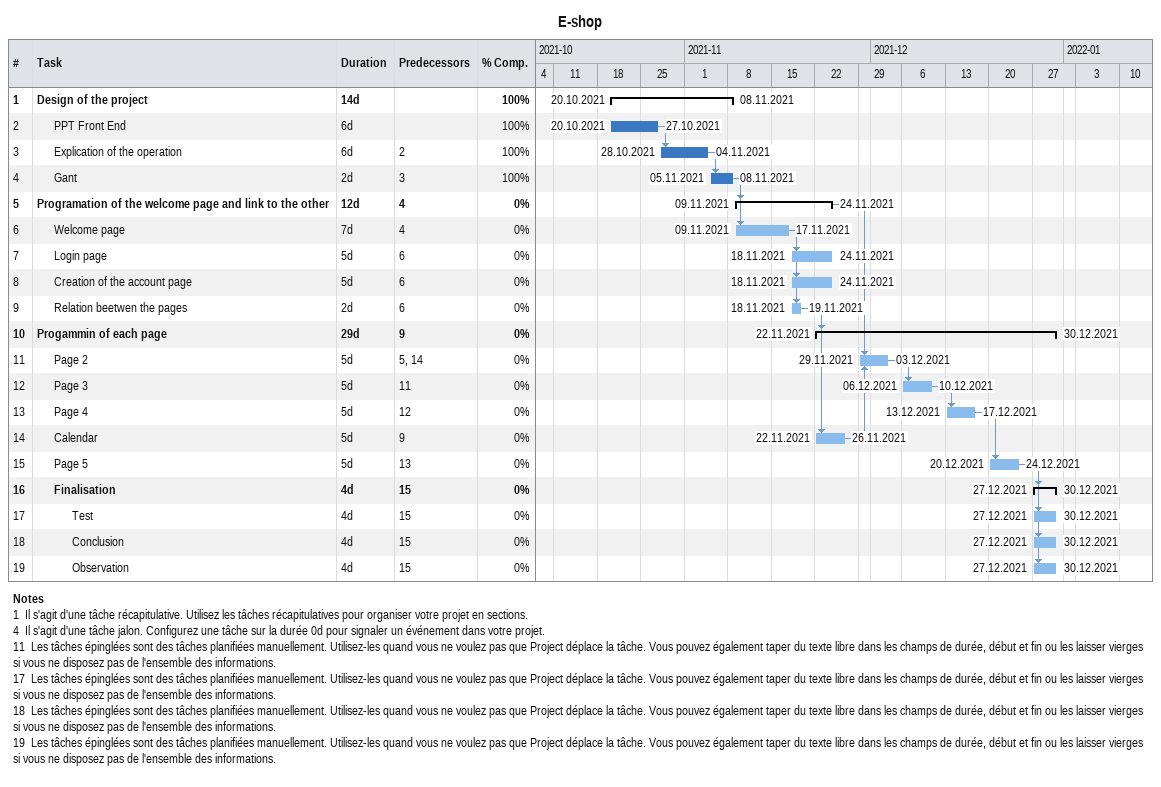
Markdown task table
E-shop

| ID | Level | Task | Duration | Start | Finish | Predecessors | % complete |
|---|---|---|---|---|---|---|---|
| 1 | 1 | **Design of the project** | 14d | 2021-10-20 | 2021-11-08 |  | 100 |
| 2 | 2 | PPT Front End | 6d | 2021-10-20 | 2021-10-27 |  | 100 |
| 3 | 2 | Explication of the operation | 6d | 2021-10-28 | 2021-11-04 | 2 | 100 |
| 4 | 2 | Gant | 2d | 2021-11-05 | 2021-11-08 | 3 | 100 |
| 5 | 1 | **Programation of the welcome page and link to the other** | 12d | 2021-11-09 | 2021-11-24 | 4 | 0 |
| 6 | 2 | Welcome page | 7d | 2021-11-09 | 2021-11-17 | 4 | 0 |
| 7 | 2 | Login page | 5d | 2021-11-18 | 2021-11-24 | 6 | 0 |
| 8 | 2 | Creation of the account page | 5d | 2021-11-18 | 2021-11-24 | 6 | 0 |
| 9 | 2 | Relation beetwen the pages | 2d | 2021-11-18 | 2021-11-19 | 6 | 0 |
| 10 | 1 | **Progammin of each page** | 29d | 2021-11-22 | 2021-12-30 | 9 | 0 |
| 11 | 2 | Page 2 | 5d | 2021-11-29 | 2021-12-03 | 5, 14 | 0 |
| 12 | 2 | Page 3 | 5d | 2021-12-06 | 2021-12-10 | 11 | 0 |
| 13 | 2 | Page 4 | 5d | 2021-12-13 | 2021-12-17 | 12 | 0 |
| 14 | 2 | Calendar | 5d | 2021-11-22 | 2021-11-26 | 9 | 0 |
| 15 | 2 | Page 5 | 5d | 2021-12-20 | 2021-12-24 | 13 | 0 |
| 16 | 2 | **Finalisation** | 4d | 2021-12-27 | 2021-12-30 | 15 | 0 |
| 17 | 3 | Test | 4d | 2021-12-27 | 2021-12-30 | 15 | 0 |
| 18 | 3 | Conclusion | 4d | 2021-12-27 | 2021-12-30 | 15 | 0 |
| 19 | 3 | Observation | 4d | 2021-12-27 | 2021-12-30 | 15 | 0 |

Notes
- 1: Il s'agit d'une tâche récapitulative. Utilisez les tâches récapitulatives pour organiser votre projet en sections.
- 4: Il s'agit d'une tâche jalon. Configurez une tâche sur la durée 0d pour signaler un événement dans votre projet.
- 11: Les tâches épinglées sont des tâches planifiées manuellement. Utilisez-les quand vous ne voulez pas que Project déplace la tâche. Vous pouvez également taper du texte libre dans les champs de durée, début et fin ou les laisser vierges si vous ne disposez pas de l'ensemble des informations.
- 17: Les tâches épinglées sont des tâches planifiées manuellement. Utilisez-les quand vous ne voulez pas que Project déplace la tâche. Vous pouvez également taper du texte libre dans les champs de durée, début et fin ou les laisser vierges si vous ne disposez pas de l'ensemble des informations.
- 18: Les tâches épinglées sont des tâches planifiées manuellement. Utilisez-les quand vous ne voulez pas que Project déplace la tâche. Vous pouvez également taper du texte libre dans les champs de durée, début et fin ou les laisser vierges si vous ne disposez pas de l'ensemble des informations.
- 19: Les tâches épinglées sont des tâches planifiées manuellement. Utilisez-les quand vous ne voulez pas que Project déplace la tâche. Vous pouvez également taper du texte libre dans les champs de durée, début et fin ou les laisser vierges si vous ne disposez pas de l'ensemble des informations.
